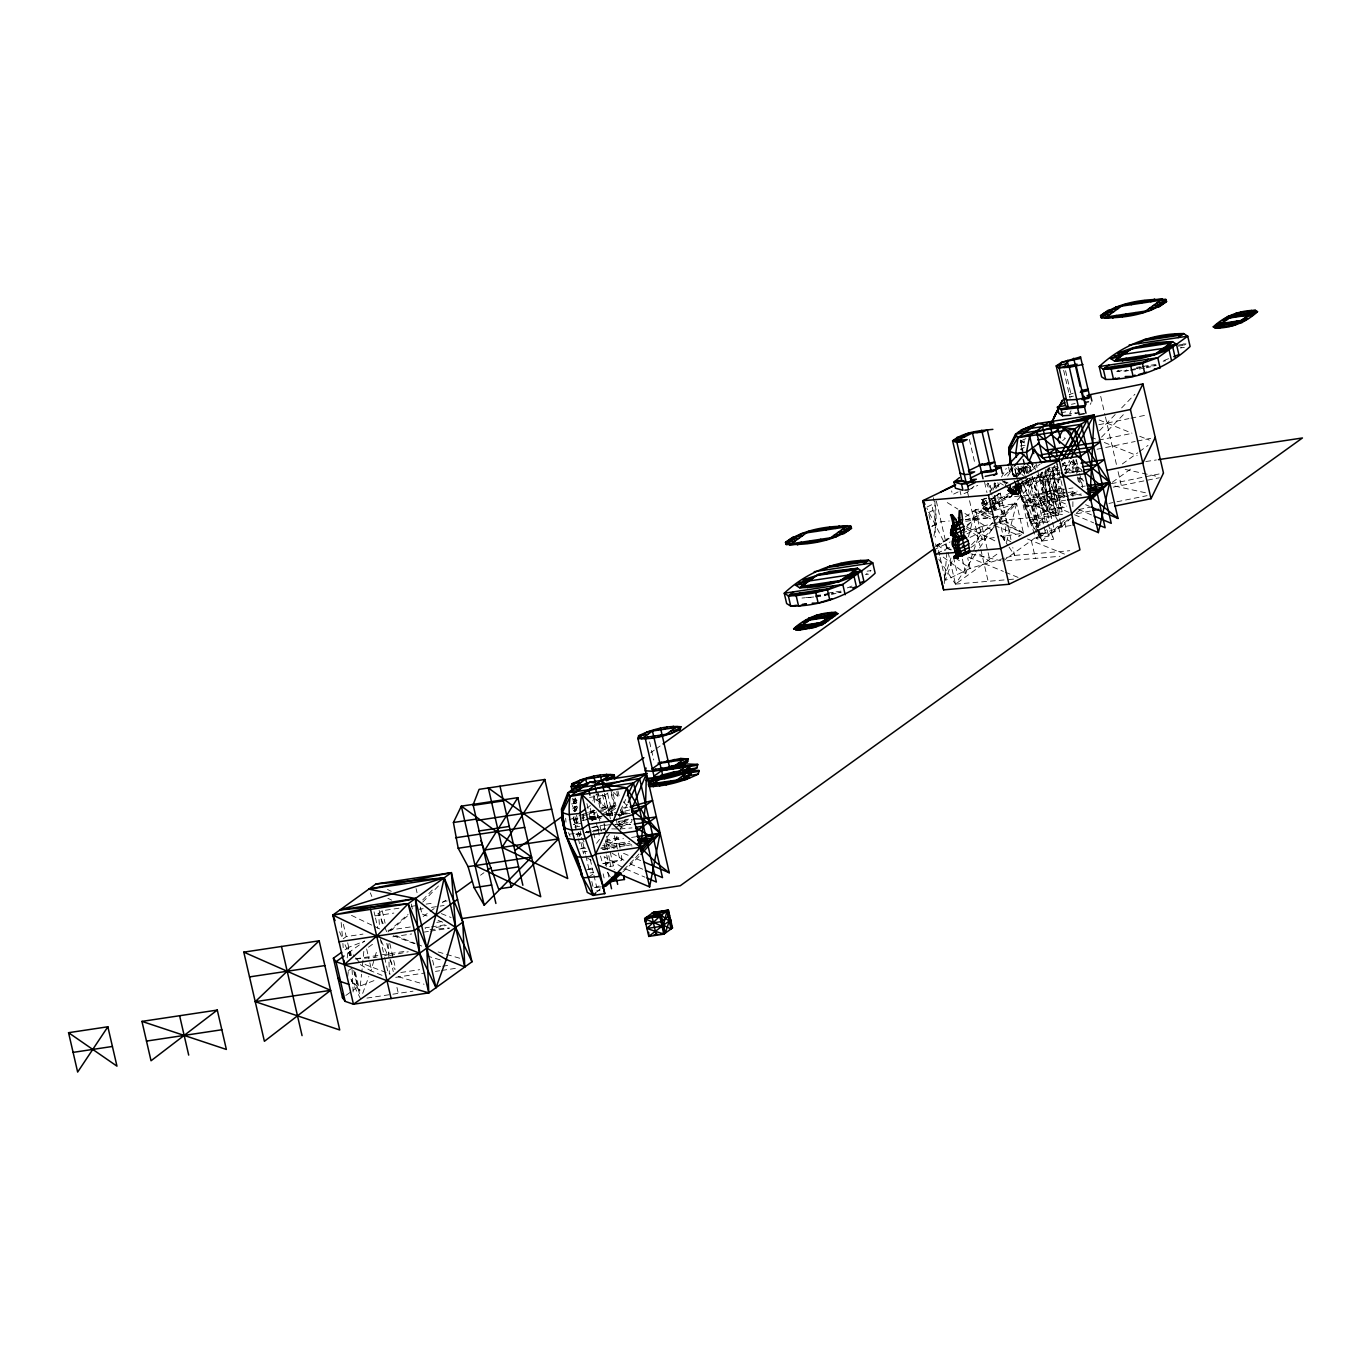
<?xml version="1.0" encoding="UTF-8"?>
<svg xmlns="http://www.w3.org/2000/svg" width="1371" height="1371" viewBox="0 0 1371 1371"><rect width="100%" height="100%" fill="white"/><g stroke="black" fill="none" stroke-linecap="round" stroke-linejoin="round"><path stroke-width="0.75" stroke-dasharray="5 3.75" d="M1072.876 506.687L1072.893 498.564M1072.893 496.542L1072.91 488.419M1072.927 472.19L1072.945 460.022M944.208 583.635L947.258 548.451L926.796 508.024M1004.6 540.465L1006.4 519.763L994.301 495.891L998.739 493.731M363.829 951.405L361.79 972.176M347.72 976.563L348.405 970.257M349.965 955.57L350.41 951.371L354.438 956.238M351.73 981.345L359.716 990.89L361.55 974.267M347.206 957.952L348.423 947.395L364.806 941.02L345.612 954.833M982.699 499.335L988.868 512.428L983.864 509.121L982.219 503.346L982.647 500.209L985.56 497.81M933.891 536.078L936.187 524.202L935.896 509.001L933.291 497.69M994.661 505.248L993.821 509.995L996.546 508.864L995.997 507.784L994.609 510.526M992.861 490.115L996.254 483.158M1015.14 485.728L1011.164 496.645L994.986 504.082L991.627 508.35M1010.187 492.926L1017.299 484.306L1018.687 485.265L1017.71 489.464L1015.397 492.892L1010.187 492.926L1014.626 487.51L1015.277 484.717M1010.958 493.68L1014.283 492.206C1020.949 480.981 1016.597 483.14 1010.958 493.68L1007.548 490.338L1008.833 488.436C1014.917 496.662 1024.565 495.805 1020.384 486.259L1013.666 494.297L1018.482 494.845L1014.763 494.554L1010.958 493.68L1009.193 490.887L1010.855 484.768M1015.894 492.892L1018.482 494.845L1016.425 494.417L1021.481 486.962L1018.105 494.28L1014.763 494.554L1017.385 494.143C1023.177 485.18 1021.155 482.918 1014.763 494.554L1013.152 492.103L1009.193 490.887L1014.214 486.739L1020.795 491.418L1017.333 488.899L1018.396 485.008L1012.312 493.988L1015.397 492.892L1013.906 491.623M618.801 821.212L620.223 827.347L631.534 822.172L632.22 819.412L624.748 820.526L624.045 823.303L615.408 827.261M1026.896 479.353L1021.738 482.609L1019.51 490.064L1016.716 492.378L1013.152 492.103L1014.694 486.636L1020.161 483.757M968.44 536.764L975.484 509.635L987.823 507.784M1006.537 542.196L1016.597 503.448L989.879 507.476M1004.994 486.962L1006.52 481.478M382.029 975.329L370.907 970.839L376.768 950.754M1018.105 494.28L1016.716 492.378L1018.053 487.887L1021.995 482.798L1027.205 479.679M944.396 577.568L950.977 557.963M943.231 557.106L965.732 573.781L982.03 526.464L996.237 522.557M1004.463 558.134L970.085 568.382L945.407 580.361L952.142 561.013M992.398 503.397L994.986 504.082L996.032 501.135L1012.415 491.281L1008.679 484.58M362.698 993.392L368.85 976.478M575.374 798.35L573.866 801.949L574.912 814.288M1062.491 514.656L1048.215 512.154L1040.023 476.714L1042.2 471.932M615.288 839.875L616.967 836.293M620.309 829.164L624.508 820.252M620.395 810.552L625.639 799.516M627.387 804.314L620.532 816.173M1071.008 410.803L1069.671 413.579L1079.902 413.048M1044.702 471.744L1048.215 512.154L1052.551 503.243L1040.023 476.714L1042.251 472.155L1050.426 507.613M1075.207 412.448L1074.778 413.305L1080.314 412.191M1045.336 471.967L1052.551 503.243L1064.77 496.885L1052.38 470.099L1056.253 514.382L1048.078 478.942L1055.739 463.175M1090.271 404.394L1091.11 402.68M1065.233 473.852L1071.471 461.05M991.507 504.425L992.878 501.683L993.667 503.277L993.101 502.197M992.056 505.522L993.444 502.763M993.05 507.476L994.438 504.734L994.558 506.327M993.615 508.572L995.003 505.813L992.261 506.944M1012.741 464.786L1009.416 471.041L1003.761 476.234M1058.343 515.582L1033.528 505.042L1054.008 467.1L1058.378 470.664M1014.129 480.518L1023.349 502.711L1026.553 506.088L1031.369 506.585L1040.298 500.175L1057.932 467.494M1065.507 503.894L1046.416 495.771L1059.372 471.761M1062.148 466.603L1064.993 461.341M1066.569 496.593L1053.168 490.904L1061.634 475.223M1064.342 470.219L1068.917 461.719M1001.498 477.074L1006.28 468.385M993.821 504.734L996.032 501.135L994.283 497.416L998.602 493.577M989.811 492.052L995.517 483.14M1008.61 466.963L1009.416 471.041L1014.968 476.525L1024.651 463.861M993.478 503.688L1005.663 497.536L1011.164 496.645L1023.383 481.05M1007.634 476.097L1013.135 467.802M938.775 559.179L955.484 584.115L978.483 549.634M979.631 547.92L994.558 525.504L1041.96 472.635M1014.626 487.51L1013.135 486.259L1009.245 492L1012.295 490.938L1009.724 488.984L1008.302 491.075L1011.198 490.252L1013.529 486.825L1020.418 490.852M1016.597 477.074L1025.902 465.626M939.632 555.341L937.216 544.904L949.246 538.82L937.216 544.904L933.582 549.96L950.172 541.922M989.776 501.015L999.133 493.423L1005.663 497.536L1028.507 481.255L1030.718 478.205M986.4 498.101L980.882 499.918L982.287 505.316L987.925 509.566L991.747 504.562M596.539 843.319L600.018 838.778M607.096 837.081L609.41 834.048M995.826 488.624L999.63 483.74M1015.86 486.499L1020.47 487.596L1023.023 483.894L1021.138 481.924L1023.023 483.894L1020.47 487.596L1018.259 486.208L1014.694 486.636L1018.053 487.887L1023.023 483.894L1047.29 470.647L1049.809 467.545M1023.469 466.209L1015.123 475.754L1016.151 476.868L1025.851 466.414M1047.29 470.647L1050.066 467.494M951.131 550.028L947.258 548.451L950.052 545.332M966.778 526.687L987.686 503.363M989.074 501.803L993.255 497.142M623.805 869.66L634.19 859.274M635.561 857.766L639.657 853.19M622.708 872.042L639.589 855.932M1023.537 481.187L1016.614 488.71L1012.089 486.602M971.542 544.784L992.964 522.334M994.386 520.843L998.671 516.353L1016.597 503.448L1023.469 533.165L1018.567 536.695M970.925 547.56L982.339 539.351L996.614 524.39M422.714 899.924L432.722 889.608M422.748 902.101L438.497 885.906M1099.508 430.683L1115.737 413.973M1121.632 407.907L1134.914 394.248M1066.107 473.561L1077.914 461.41M1101.53 437.126L1125.128 412.842M1012.518 467.888L1009.416 471.041L1017.179 476.611M1014.968 476.525L1021.378 470.03L1025.165 474.006M1027.839 465.712L1016.391 477.039L1015.123 475.754L1016.151 476.868M971.268 488.847L973.958 486.225M597.379 891.441L600.224 888.819M1064.376 520.277L1041.857 541.099L1035.996 538.135L1042.114 533.73L1061.497 526.961L1073.185 525.196M1035.996 538.135L1048.626 536.232L1064.856 521.203M1042.114 533.73L1054.745 531.828L1067.838 519.712L1071.659 521.254M1071.454 517.741L1061.497 526.961L1059.492 523.448M1076.166 513.388L1080.879 509.035M387.993 931.92L408.061 914.303M390.564 930.806L407.53 915.897M1026.502 473.286L1035.602 465.592M1013.152 492.103L1017.299 488.676M986.469 498.581L980.882 499.918L982.219 503.346L986.572 499.764M988.217 502.283L982.287 505.316L983.864 509.121L989.125 504.785M986.812 507.39L985.012 507.99L986.332 511.417L987.754 510.252M1013.666 494.297L1015.397 492.892M1062.645 440.588L1065.438 438.309L1062.079 437.126M987.925 509.566L992.158 506.276M1030.546 471.316L1040.246 463.929M1184.338 347.377L1180.5 347.943L1186.018 343.915L1182.059 343.984M936.324 501.118L955.484 584.115L999.151 552.564M1122.318 463.964L1137.741 452.824M1139.455 451.59L1148.024 445.404M1002.801 561.167L1046.45 529.617M1112.292 482.284L1132.857 467.425M1128.779 370.65L1116.937 371.37L1118.805 370.033M1126.739 369.896L1124.854 371.25L1128.761 370.307M1024.154 447.323L1020.761 449.757L1019.835 445.729M398.961 908.202L382.218 910.721L375.02 915.897L374.06 911.784M339.614 931.783L342.63 939.204L346.229 936.616L362.972 934.097M833.242 592.272L831.374 593.626L841.177 592.152L831.443 594.5M1148.213 365.594L1146.345 366.948L1156.147 365.474L1146.413 367.822M345.081 949.795L348.423 947.395L350.256 955.381M1020.298 474.28L1018.584 468.659L1021.395 466.637M965.373 516.901L975.484 509.635L998.671 516.353L1023.469 533.165L1000.847 536.575M368.422 947.224L375.38 942.203M423.159 916.496L428.369 912.743M430.117 911.492L435.327 907.739M442.285 902.752L445.746 900.25M480.518 875.229L483.98 872.727M572.632 808.941L577.842 805.188M650.831 752.645L654.31 750.143M656.041 748.892L661.268 745.156M937.593 546.275L949.76 537.518M967.138 525.007L987.994 510.012M989.742 508.761L1031.438 478.736L1058.978 474.589M348.508 970.582L353.015 967.343L357.557 987.034L352.553 990.633M1036.802 532.325L1031.763 523.551L1026.553 506.088L1015.842 484.117L1023.726 485.505L1035.036 477.382L1045.302 521.905M577.002 808.547L573.626 810.981L572.358 805.48M1046.707 475.617L1034.454 484.443L1023.726 485.505L1022.595 481.769M1052.825 471.213L1059.594 466.346M1062.336 464.375L1065.078 462.404L1066.21 472.669M586.994 808.016L590.37 805.582M607.919 792.952L598.184 799.961L592.58 800.801M582.384 819.035L583.823 818.007L582.898 813.98M590.061 813.517L594.62 810.244M1034.557 534.107L1023.349 502.711C1034.3 494.434 1048.267 490.938 1061.565 488.196M586.942 803.595L589.976 816.773L596.745 811.906M345.886 995.432L350.89 991.833M595.46 816.259L592.563 818.333L589.77 806.251M604.8 809.541L607.679 807.45M591.758 820.903L596.316 817.63M610.883 790.827L615.013 805.325L601.663 815.008M586.137 819.292L598.99 817.373L601.886 815.282M611.226 808.564L614.105 806.491L617.858 806.748M1046.416 495.771L1055.327 489.344L1052.688 466.894M602.417 794.357L607.079 814.511L616.419 807.793L598.373 810.501M607.936 815.882L612.1 812.883M589.273 832.831L585.503 832.574L586.959 831.529M1051.968 498.41L1042.268 505.436L1031.369 506.585L1023.726 485.505M1058.086 494.006L1063.159 490.355M597.139 830.826L598.579 829.781M1037.676 470.699L1049.278 520.911L1047.41 522.248L1031.763 523.551L1029.484 520.037C1040.126 511.88 1053.648 508.178 1066.758 506.105M603.566 829.866L605.005 828.821L592.152 830.757M1037.419 527.578L1036.15 523.705L1044.359 517.81M1050.477 513.405L1058.686 507.493L1055.327 489.344M620.069 823.902L624.748 820.526M608.518 844.742L618.252 837.767L620.669 851.734M588.862 876.96L593.934 873.31M605.125 865.255L609.941 861.793L622.057 859.72L621.012 853.722M600.481 856.052L602.674 863.713L620.189 861.074L622.057 859.72M995.415 486.722L1004.326 481.067L1010.581 485.9M931.697 526.601L936.187 524.202L931.697 504.734M927.156 506.944L934.594 503.328M958.158 491.915L952.485 494.657L951.611 490.904M968.56 489.824L977.78 485.351M968.577 491.486L961.002 495.154L960.043 490.989M928.458 512.6L935.896 509.001M932.211 526.001L941.089 521.7L949.246 520.997M1000.059 493.44L997.471 494.691L1001.464 511.949L1002.27 514.245L1005.217 515.41M1002.252 502.917L999.665 504.185L992.895 496.713M1001.464 511.949L1004.052 510.698M1002.27 514.245L1004.6 513.114M966.966 533.765L982.03 526.464L990.222 561.904L975.518 551.296M937.113 553.37L951.046 546.618M969.965 537.432L992.673 526.413M993.324 526.104L1006.4 519.763L1061.514 515.05M582.795 814.443L592.957 810.707M577.002 822.96L573.558 824.537L581.03 823.405M582.195 820.578L601.526 816.842M1022.629 440.04L1025.868 438.669M577.105 800.578L573.866 801.949L574.946 811.529M1070.323 494.64L1077.709 491.641M569.068 819.909L575.597 817.27L577.774 825.976M579.008 815.882L584.132 813.808M1168.606 358.688L1161.768 361.43L1165.607 360.847M851.939 586.051L846.798 588.108L852.573 587.234M586.857 869.934L592.786 867.603M373.957 980.642L357.557 987.034L350.873 979.1M579.899 849.043L586.805 846.421M599.196 885.992L593.369 888.014L602.297 886.677M1073.202 393.186L1069.243 394.505L1072.927 393.751M384.497 955.827L392.055 953.325M982.287 505.316L985.252 504.339M590.198 811.821L598.304 809.181M965.424 519.986L992.981 511.092M994.952 510.44L1016.597 503.448L999.476 521.408L1023.469 533.165L998.328 522.214M961.911 532.942L982.03 526.464M1033.528 505.042L1063.588 496.096M1081.565 495.239L1071.608 493.714L1077.537 491.949M603.994 849.814L627.969 842.685M629.855 809.935L620.12 812.232M619.761 815.488L627.729 813.174M998.277 521.991L1006.383 519.763M589.684 819.447L602.966 815.814M607.302 815.094L612.271 813.723L607.079 814.511M1006.485 557.586L1014.626 555.426L1069.74 550.714M588.656 818.35L598.116 815.848M591.552 827.673L607.439 824.211M602.674 863.713L609.941 861.793L608.039 851.922M1130.698 369.827L1144.322 366.537M813.791 596.985L801.966 598.047M815.728 596.505L829.352 593.215M1069.74 396.905L1073.424 396.15M1071.437 404.291L1075.138 403.537M1060.811 412.877L1066.792 411.66M1098.857 424.719L1128.95 418.601M1130.955 418.189L1146.996 414.933M1098.565 440.16L1132.669 433.236M1097.091 449.242L1135.188 441.496M1137.193 441.085L1151.229 438.223M1111.333 483.689L1163.482 473.081M1113.269 487.133L1159.403 477.759M1078.891 509.515L1090.922 507.064M1108.968 503.397L1112.978 502.591M1116.988 501.769L1147.081 495.651M1076.818 513.782L1090.853 510.937M615.013 805.325L602.366 807.862L598.304 793.209L593.266 796.842L595.014 804.366M435.995 927.533L446.312 925.476M389.69 955.501L408.25 951.782M618.252 837.767L605.776 840.063L607.661 849.951M1178.186 345.098L1186.018 343.915M1178.272 346.143L1184.253 345.252M1136.456 367.377L1140.381 366.777M1142.334 366.485L1157.929 364.138M1116.937 371.37L1124.768 370.187M1140.466 367.839L1136.542 368.422L1144.477 368.302M1130.749 370.359L1140.552 368.885M1020.572 442.439L1024.411 441.873L1023.486 437.846M1020.144 445.986L1025.679 445.164M1057.641 466.637L1047.907 468.111L1059.132 516.713M1063.313 465.797L1081.239 463.09M1060.263 470.099L1041.155 472.978L1054.745 531.828M1064.324 469.499L1078.549 467.357M1027.65 478.496L1062.268 473.286M1064.307 472.978L1081.976 470.322M1069.551 472.995L1082.267 471.093M1145.779 461.53L1156.37 459.953M1015.842 484.117L1061.6 477.228M1038.173 475.463L1046.21 491.949L1064.856 489.139M1068.934 488.522L1072.996 487.905M1081.153 486.688L1085.232 486.071M1021.018 477.965L1029.467 498.307L1077.109 491.144M1017.95 480.176L1026.399 500.518L1063.313 494.965M1071.608 493.714L1079.68 492.497M1023.349 502.711L1068.883 495.874M1070.991 495.548L1081.239 494.006M1026.553 506.088L1065.575 500.209M965.767 521.306L990.445 517.587M992.501 517.278L998.671 516.353L1005.08 544.098M1046.21 491.949L1051.403 509.412L1066.981 507.064M1029.467 498.307L1035.602 515.633L1062.165 511.64L1051.917 467.305M1029.484 520.037L1056.047 516.044L1045.353 469.739M1031.763 523.551L1049.278 520.911M966.401 528.538L982.339 539.351L998.791 536.884M1039.064 535.924L1042.44 535.41M1050.957 528.229L1053.528 539.351L1041.857 541.099L1037.813 534.073M867.14 571.176L871.048 570.593L865.529 574.62L871.305 573.746M827.364 593.163L842.959 590.815M805.891 597.448L813.826 597.328M815.694 595.974L829.421 593.917M815.779 597.036L825.582 595.562M589.513 797.408L604.954 795.094L610.455 818.898M571.518 803.972L577.277 803.098L576.437 799.43M573.009 807.228L576.694 806.662M614.105 806.491L601.252 808.427L597.996 794.323M589.701 811.803L593.163 811.289L594.877 818.676M590.438 812.849L594.637 812.215M598.699 811.615L614.482 809.233M622.554 808.016L628.604 807.108L621.097 799.704M583.309 815.419L588.502 814.648M605.674 813.86L616.933 812.163M572.975 819.327L584.44 817.596M589.976 816.773L597.773 815.608M603.48 814.734L612.58 813.38L593.643 797.271M589.033 817.219L598.664 815.779M606.171 815.334L615.819 813.877M609.547 815.642L612.768 815.162M614.362 814.922L627.198 812.986M591.415 819.19L600.07 817.887M621.594 814.648L618.132 815.179L623.325 814.391L621.611 807.005M625.193 814.117L630.814 813.26M574.638 822.566L578.322 822M591.655 819.995L601.012 818.59M574.723 827.021L580.344 826.182M624.799 819.704L628.621 819.121M623.017 820.801L619.538 821.315L614.876 824.674L631.534 822.172M592.409 827.279L600.19 826.096M609.667 824.674L604.08 825.513L605.725 832.608M569.273 834.236L577.054 833.071L577.945 836.91M586.291 831.683L605.399 828.804M575.957 834.014L581.698 833.157M585.503 832.574L590.712 831.786M592.323 831.546L601.955 830.106M620.155 828.975L632.014 827.878M605.554 841.331L623.445 838.641M631.585 837.424L635.664 836.807M581.818 848.752L585.691 848.169M602.692 845.616L629.666 841.554M601.578 847.518L630.112 843.234M583.343 852.008L587.028 851.46M602.4 849.146L631.671 844.742M588.742 869.642L592.512 869.077M609.529 866.523L613.42 865.941M590.078 872.933L593.78 872.384M411.506 906.317L417.795 905.374M426.158 904.106L434.538 902.855M442.902 901.587L447.083 900.97M375.02 915.897L393.854 913.069M418.96 909.281L423.142 908.665M431.522 907.396L444.084 905.511M596.179 891.081L599.881 890.533L598.938 886.437M436.783 922.375L441.016 921.723M388.079 930.326L411.094 926.865M429.329 927.207L425.147 927.841L426.055 931.8M431.419 926.899L446.072 924.688M392.826 936.804L411.677 933.959M424.222 932.074L428.403 931.44M430.511 931.132L449.345 928.304M355.672 958.775L405.902 951.217M400.812 972.502L419.646 969.674M440.571 966.521L434.299 967.463L432.002 957.558M442.662 966.212L451.042 964.944M395.705 977.369L425.01 972.964M435.464 971.388L439.645 970.754M441.753 970.445L458.497 967.926M366.914 998.088L412.962 991.164M1046.262 469.979L1050.272 469.499L1043.674 482.866L1036.784 474.812M1018.584 468.659L1029.261 467.528L1031.575 475.052M430.066 929.658L449.225 927.927M355.74 959.015L377.042 957.095M988.388 498.753L1053.716 493.166M965.578 519.609L990.068 517.501M992.107 517.33L1006.4 516.113M946.504 539.06L949.246 538.82M1006.88 560.825L1059.954 556.283M955.484 584.115L1006.52 579.744M1008.559 579.573L1014.694 579.059M1011.198 490.252L1007.548 490.338L1009.21 489.001L1008.113 488.299M815.625 595.185L829.506 594.963M993.255 508.898L996.546 508.864L992.107 500.226M617.841 824.468L630.489 824.622L624.165 820.646M611.723 828.872L618.047 828.958M1040.023 476.714L1048.078 478.942L1060.486 479.284M1025.097 481.118L1028.507 481.255M620.617 812.009L628.946 812.335M576.128 834.373L584.457 834.699M987 505.128L986.212 500.535L982.647 500.209L988.868 512.428M982.219 503.346L986.537 503.843L986.212 500.535M986.332 511.417L990.65 511.914M983.864 509.121L988.662 509.721L987.823 507.407M1053.168 490.904L1067.512 493.097M605.656 841.931L632.014 845.976M1125.214 469.43L1159.386 476.902M1078.703 478.153L1082.73 479.027M1114.897 486.071L1147.064 493.114M947.258 548.451L951.217 549.36M971.062 553.901L1000.813 560.722M992.107 500.089L996.032 501.135L994.283 497.433M438.137 951.954L460.022 958.329M426.964 955.981L442.884 960.608M398.173 976.7L424.033 984.224M393.306 935.708L414.642 943.779M365.08 964.533L390.307 974.078M441.342 913.617L451.11 917.507M422.439 914.131L430.254 917.233M438.052 920.352L443.913 922.683M395.602 935.622L415.122 943.402M417.075 944.191L422.919 946.521M1099.165 419.989L1131.949 433.167M1139.678 436.252L1149.309 440.125M1090.853 437.075L1096.646 439.388M1104.358 442.49L1137.142 455.669M994.558 525.504L1019.733 535.787M1027.479 538.957L1066.192 554.792M968.543 557.157L1003.383 571.399M1005.32 572.204L1018.876 577.739M1085.592 504.682L1089.397 506.293M1078.823 509.549L1092.173 515.222M1040.298 500.175L1070.802 513.148M1074.607 514.759L1093.681 522.865M623.531 853.31L633.042 857.355M636.847 858.966L640.668 860.594M600.669 848.118L604.508 849.746M630.077 863.85L643.427 869.522M625.879 869.06L644.936 877.166M973.204 511.263L990.599 518.855M387.479 889.471L391.283 891.304M387.907 898.313L391.712 900.147M351.49 915.365L380.075 929.127M990.239 516.867L975.484 509.635L982.339 539.351M966.778 527.064L996.306 541.545M1019.818 469.105L1028.284 473.406L1032.294 468.916L1027.136 463.826M1017.813 468.077L1021.395 470.013M612.049 853.242L624.679 860.662M622.16 867.192L604.131 856.601L606.393 866.421M360.316 964.601L370.907 970.839M999.87 482.883L1003.401 485.06M1005.166 486.157L1056.356 517.741M947.258 502.574L957.849 509.104M964.91 513.457L993.152 530.885M1000.213 535.238L1010.821 541.768M1003.795 481.495L1007.051 483.552M618.047 825.051L624.371 829.027M1017.59 484.563L1018.687 485.265M1020.675 486.516L1021.772 487.202M1014.249 486.945L1017.333 488.899M1006.348 485.831L1016.716 492.378M991.456 501.803L994.986 504.082M605.382 842.788L614.277 848.58M587.525 858.075L591.072 860.405M937.216 544.904L945.27 550.662M955.296 557.826L970.085 568.382L967.686 557.963M1071.265 461.393L1081.788 470.013M1062.234 463.415L1072.43 471.761M1080.554 478.393L1083.793 481.05M1021.206 440.314L1024.445 442.953M603.411 795.317L605.365 796.928M1019.321 490.15L1020.795 491.418M1018.225 489.464L1019.698 490.715M1016.237 488.196L1017.71 489.464M1015.14 487.51L1016.614 488.762M1007.154 482.266L1008.079 483.055M1012.809 490.938L1014.283 492.206M1010.821 489.687L1012.295 490.938M573.249 799.242L577.757 803.612M613.574 792.284L619.589 798.213M1021.738 482.609L1023.023 483.894L1021.584 482.386M1002.167 480.467L1004.72 483.175M1009.844 488.573L1012.415 491.281M1015.671 467.648L1025.662 478.239M355.774 957.849L359.785 962.716M1016.048 483.877L1018.876 487.87M1001.258 535.478L1007.942 545.452M1009.056 547.115L1014.626 555.426L1012.792 547.509M578.151 832.163L580.327 835.727M581.407 837.51L584.646 842.857M1030.032 478.702L1047.838 510.817M1051.403 509.412L1058.481 521.7M607.713 872.487L611.757 879.497M1045.473 511.743L1025.714 476.097M987.788 483.02L991.507 490.372M389.878 959.803L394.694 969.331M360.642 999.031L351.199 979.957M992.021 494.931L986.812 484.306L989.708 482.9L991.524 490.801M1048.078 478.942L1060.554 505.539L1056.578 461.444M1030.666 461.65L1034.162 469.173M1016.597 485.865L1025.217 504.682L1031.249 522.762M568.434 832.625L570.113 836.344M381.138 940.609L387.188 954.045M1014.626 481.581L1024.668 504.1L1030.906 522.231M1069.089 460.228L1070.545 463.518M386.673 931.663L378.619 913.309L379.578 928.116M345.046 944.722L349.879 955.741M370.341 892.864L371.849 896.583M1035.602 515.633L1039.218 525.693M1038.55 527.612L1035.413 518.941L1031.472 521.768L1033.974 528.709M1037.196 530.766L1026.399 500.518M1048.078 524.15L1053.528 539.351M1073.596 459.953L1078.103 473.698L1075.944 459.713M1079.388 477.622L1082.61 487.425M1038.053 529.497L1041.857 541.099L1039.012 528.812M1032.14 476.919L1047.41 522.248M1031.369 506.585L1036.15 523.705M575.854 818.127L577.739 825.788M1034.539 466.071L1035.482 469.979M1023.64 459.748L1026.948 473.423M1011.575 466.517L1013.94 476.285M573.489 818.127L575.991 828.598L573.249 817.065M1010.701 464.461L1013.495 476.234L1011.644 468.385M350.41 951.371L351.404 955.536M355.312 972.176L359.716 990.89M1100.707 396.339L1104.975 414.865M1105.454 416.921L1116.714 465.694M1118.085 471.641L1121.289 485.505M1065.558 370.718L1071.608 396.905M1063.656 370.324L1070.1 398.207M1076.389 459.662L1079.148 471.555M1079.594 473.543L1082.799 487.408M1073.407 459.971L1078.891 483.757M1057.058 463.535L1062.354 486.465M1062.851 488.556L1064.29 494.811M1064.701 522.625L1066.415 530.063M1052.328 469.876L1060.554 505.539M1059.612 518.769L1061.497 526.961L1060.931 523.071M1058.583 527.012L1060.297 534.467M1035.876 462.85L1037.23 468.728M1031.42 461.701L1033.22 469.55M1047.204 530.08L1048.626 536.232M1030.118 466.534L1031.917 474.366M1032.397 476.44L1043.622 525.024M1044.085 527.081L1045.507 533.216L1039.389 537.621L1037.504 529.429M1020.435 440.04L1023.074 451.505M1026.605 466.774L1027.959 472.652M1029.347 478.633L1040.092 525.179M1022.903 459.045L1026.005 472.447M1028.267 482.249L1038.55 526.772M1023.092 467.014L1025.799 478.77M1026.279 480.844L1037.024 527.389M1017.985 466.329L1019.784 474.16M1014.917 468.522L1017.179 478.325M1014.883 469.208L1016.768 477.434M1017.248 479.49L1029.055 530.628M1031.335 540.534L1035.465 558.374M1011.404 468.762L1013.22 476.611M997.848 482.729L998.791 486.842M1000.213 493.012L1010.958 539.574M994.712 482.695L996.1 488.693M984.584 482.284L986.966 492.583M969.366 439.44L974.952 463.621M967.566 492.155L979.922 545.658M980.831 549.617L988.148 581.321M962.373 559.197L965.732 573.781M953.479 557.14L957.489 574.5M940.112 557.414L945.407 580.361M928.921 514.605L930.309 520.603M649.58 741.882L653.761 760.014M617.893 790.878L619.761 798.95M616.727 791.633L618.595 799.687M620.926 809.764L622.194 815.317M619.007 813.963L619.949 818.059M613.163 793.672L615.956 805.771M611.312 794.392L614.962 810.175M607.627 793.569L613.523 819.035M614.328 835.727L617.413 849.06M618.304 852.916L620.172 861.057M604.422 793.346L609.392 814.837M596.916 794.46L600.344 809.353M606.616 836.447L609.375 848.46M610.249 852.196L614.259 869.591M593.883 795.197L595.734 803.269M598.99 817.373L599.847 821.058M597.156 813.654L598.767 820.646M600.052 826.25L601.389 832.008M604.063 843.559L606.273 853.19M606.719 855.11L608.501 862.822M597.979 826.713L598.921 830.809M593.369 809.97L595.545 819.412M596.351 822.926L599.196 835.23M607.73 872.179L609.41 879.479M593.746 833.037L595.065 838.812M603.154 873.841L604.097 877.937M582.555 815.522L583.857 821.178M590.284 859.446L593.454 873.173M593.934 875.229L596.762 887.517M575.152 797.888L577.465 807.965M573.986 798.642L576.763 810.724M572.615 798.368L575.614 811.375M576.505 815.179L578.305 823.028M580.122 830.86L581.013 834.699M582.778 842.394L585.451 853.944M585.897 855.864L589.444 871.288M591.809 881.519L593.712 889.71M574.929 816.636L577.105 826.045M578.716 833.037L579.522 836.55M580.858 842.308L583.515 853.842M573.335 816.91L575.854 827.81M578.391 838.829L579.727 844.605M416.081 888.597L417.041 892.71M420.366 907.122L422.268 915.417M411.266 904.055L412.688 910.241M382.218 910.721L385.08 923.146M389.758 943.419L395.705 969.177M379.15 910.378L382.475 924.774M386.759 943.385L389.158 953.736M390.529 959.683L393.271 971.576M396.939 987.428L398.31 993.375M375.5 917.97L377.882 928.321M380.281 938.689L384.137 955.381M384.617 957.455L388.456 974.147M366.64 948.938L368.936 958.843M369.844 962.802L371.678 970.737M343.384 924.277L346.229 936.616M347.668 942.837L350.53 955.261M354.369 971.919L359.682 994.866M1078.72 477.691L1079.954 485.677M1058.686 507.493L1059.817 515.273M609.941 861.793L610.798 867.637M935.673 543.859L935.982 546.395M1022.492 453.938L1021.001 440.708L1022.063 450.168M604.114 823.32L604.731 829.609M616.522 818.813L617.104 825.136M565.657 818.281L566.017 822.12M341.156 922.443L342.63 939.204M342.904 943.437L343.178 947.669M388.079 943.676L388.901 957.901M352.09 969.571L353.135 991.97M389.004 961.979L389.33 974.233M994.198 483.192L994.232 487.425M994.301 495.891L994.438 510.698M934.953 501.289L935.279 537.261M1024.737 474.315L1022.886 466.483L1024.737 474.315M1013.255 475.703L1011.404 467.871L1013.255 475.703"/><path stroke-width="1.5" d="M969.725 552.239L962.151 555.906L958.637 555.992L955.21 545.384L955.707 537.535L953.65 537.226L950.651 533.782L952.125 525.744L953.873 523.328L953.119 533.336L955.707 537.535L963.779 535.238L963.864 526.361L962.459 523.345L959.666 521.511L956.632 521.803L958.552 522.043L965.938 554.073L963.864 554.364L969.725 552.239L968.183 540.722L963.779 535.238M950.651 533.782L952.365 532.942L951.697 534.536L951.645 528.949L956.084 530.131L963.864 526.361M958.637 555.992L958.637 554.707L956.273 553.953L952.811 545.264L953.65 537.226L951.337 533.216L952.125 525.744L953.188 525.23M955.09 556.849L954.25 558.203L956.598 554.792L959.494 554.552L954.25 556.352L954.73 557.963L956.598 554.792L958.603 555.735L957.626 554.895L954.25 556.352L957.986 556.609L958.312 555.461M962.528 519.626L962.099 523.465L960.42 522.625C958.757 515.547 960.814 500.981 962.528 519.626L961.14 519.746M376.031 883.969L444.187 877.817L462.815 922.169L419.629 953.256L386.999 980.711L353.444 1004.223L332.845 915.057L376.031 883.969L451.385 872.642L471.967 961.808L428.78 992.878L353.444 1004.223L345.166 1001.361L342.544 997.848L343.041 993.649M962.819 529.549L964.687 529.36L956.667 533.233L950.583 532.856L952.177 528.692L952.074 531.759L950.583 532.856L951.131 535.273L955.81 535.615L957.969 537.346L957.044 545.418L960.334 556.078M1091.316 507.116L1117.999 518.461L1094.127 415.019L1037.624 423.519L1021.635 429.774L1015.517 434.179L1017.968 437.657L1015.722 453.373L1016.442 457.194M958.74 521.117L959.237 510.68L961.122 510.612M612.083 790.81L601.561 780.425L581.921 794.563L604.782 893.635L593.112 895.4L587.251 892.418C580.087 864.056 562.024 838.761 561.544 808.941L567.765 792.832L573.883 788.445L589.89 782.173L626.736 787.828L639.452 808.719L640.771 808.907L644.61 815.625L660.119 833.122L649.614 886.9L598.184 865.032M1060.349 437.76L1058.018 429.586L1049.295 421.771L1029.655 435.909L1026.519 452.259L1027.89 459.902M1073.562 522.06L1098.36 532.599L1109.687 482.403L1074.47 429.157L1037.624 423.519L1025.799 428.146M572.581 792.592L571.193 786.543L571.878 783.784C584.903 777.546 599.658 773.415 614.174 774.769L615.099 778.797M606.565 780.699L613.471 777.528L614.174 774.769L580.533 779.825L571.193 786.543L578.699 787.057L581.578 784.983M637.909 738.523L647.249 731.806L680.89 726.75L671.55 733.468L637.909 738.523L638.612 735.764C651.619 729.526 666.392 725.413 680.89 726.75L680.187 729.509C667.18 735.747 652.425 739.86 637.909 738.523L647.061 778.162C661.559 779.499 676.331 775.369 689.339 769.131L690.041 766.372L682.535 765.858L676.109 766.835L673.23 768.908M646.049 768L645.347 770.776L652.87 771.29L697.753 764.401L696.828 768.017C680.993 775.558 663.256 780.733 645.604 780.39M652.63 779.945L649.169 781.539L648.483 784.298C662.981 785.634 677.737 781.521 690.761 775.283L691.464 772.524L687.711 772.267L675.475 781.059M668.602 767.28L665.706 769.354L679.005 765.704L687.642 761.745L688.345 758.986L680.821 758.471L658.011 763.133M649.1 786.611C666.032 786.269 683.032 781.521 698.25 774.152L699.159 770.536L688.756 770.125M956.273 553.953L958.637 554.707L958.243 553.01L956.273 553.953L961.688 554.244L969.383 550.508M965.732 554.261L965.475 552.976M340.042 909.864L408.198 903.712L426.827 948.081L446.26 959.511L464.769 966.983L444.187 877.817L340.042 909.864L415.396 898.536L419.629 953.256L435.978 987.703L446.26 959.511L455.618 927.362L451.385 872.642L368.833 889.145L415.396 898.536L435.961 914.92L455.618 927.362L471.967 961.808M959.666 521.511L957.421 522.608L956.084 530.131L956.667 533.233L959.837 537.158L958.603 545.367L962.151 555.906M582.161 876.532C577.277 853.585 560.602 834.305 561.767 810.021L568.417 793.74M582.504 877.046C577.962 853.944 560.79 834.939 561.887 810.569L568.828 794.323M1029.792 459.765L1034.385 449.02L1041.72 463.038M953.65 537.226C947.55 550.662 960.608 551.056 968.869 543.653M956.375 526.258L957.369 524.116L955.998 519.489L952.177 514.656L950.788 514.776L953.034 523.688L954.97 526.378L956.375 526.258L954.422 523.568L952.177 514.656M573.781 853.448L576.985 856.806L581.801 857.321L592.7 856.155L595.648 854.03L605.691 832.608L613.437 820.578L626.736 787.828L646.392 773.672L669.271 872.761L644.473 862.222M627.387 795.831L633.505 782.944L567.765 792.832L570.233 796.328C563.944 831.237 586.634 862.085 593.112 895.4L595.957 892.761M628.261 802.463L639.623 778.557L573.883 788.445M955.553 550.302L955.056 551.365L960.882 551.45L968.869 547.577M957.027 556.146L957.626 554.895M1057.161 410.769L1050.546 424.393M484.22 905.22L461.341 806.148L531.571 857.081L484.22 905.22L474.126 887.671L468.094 866.643L458.188 848.238L453.424 822.497L461.341 806.148L517.844 797.648L540.722 896.72L475.069 865.581L517.844 797.648M1080.537 356.906L1079.714 358.619L1061.788 362.27L1056.218 365.903L1059.098 367.805L1077.006 364.172L1076.184 365.886L1085.335 405.508L1068.249 407.444L1059.098 367.805L1061.788 362.27L1080.537 356.906L1089.688 396.545L1082.439 398.79L1089.277 397.401M1064.222 367.531L1067.752 360.282M1070.168 365.56L1069.329 367.274L1078.48 406.896L1077.709 408.507L1079.114 414.659L1084.255 413.614M1072.859 360.007L1073.699 358.294L1080.211 386.519M1053.733 417.829L1055.533 414.111M1056.51 412.14L1062.268 400.298M1050.906 424.41L1062.679 400.229M1084.461 396.408L1083.621 398.121L1076.783 399.509L1066.535 400.041L1063.656 398.138M1085.969 413.271L1084.547 407.118L1086.158 403.794M1087.049 395.619L1090.476 394.934L1088.865 398.258L1082.01 399.647M1114.914 506.036L1151.023 498.701L1130.441 409.535L1142.9 383.914L1088.745 394.917M1155.256 437.418L1142.78 463.038L1106.688 470.373M1151.023 498.701L1163.482 473.081L1142.9 383.914M1055.379 414.419L1056.03 413.134L1054.882 415.464M1095.583 523.671L1105.129 527.732L1081.239 424.29L1015.517 434.179L1008.696 447.717L1010.496 463.946L1008.919 448.78L1016.151 435.087L1009.022 449.328L1010.718 464.461M1019.921 433.167L1021.635 429.774L1087.357 419.886L1111.247 523.328L1094.075 516.027M1058.104 459.508L1074.47 429.157L1094.127 415.019L1090.031 496.542L1071.968 513.251M1061.582 460.707L1081.239 424.29M1087.357 419.886L1066.878 457.828L1035.705 432.362M1070.82 458.222L1094.127 415.019L1017.968 437.657L1009.467 451.453L1011.044 462.747M1069.928 446.86L1073.647 440.057L1064.29 427.495L1057.555 439.783L1059.714 443.261M544.818 779.465L502.043 847.398L567.697 878.537L544.818 779.465L479.096 789.353L472.875 805.445L503.38 800.87M107.863 1026.776L77.65 1072.071L68.55 1032.689L107.863 1026.776L116.963 1066.158L68.55 1032.689M1014.232 466.14L1023.811 454.932L1032.911 464.632M1008.199 464.906L1019.853 452.67L1023.811 454.932M640.394 850.003L647.232 842.394L636.675 836.224M641.028 851.682L653.35 837.989L635.767 827.707M640.96 854.407L660.119 833.122L631.534 809.747L646.392 773.672L589.89 782.173L570.233 796.328L562.316 812.677L564.475 827.947L567.097 838.418L576.985 856.806L583.018 877.851L593.112 895.4L592.169 891.304M951.08 529.223L954.233 528.161M511.194 887.037L558.545 838.898L488.316 787.965L511.194 887.037L498.581 888.922L480.895 840.646M959.272 555.306L958.398 556.18L959.323 555.392M1027.41 464.169L1030.409 461.256M255.246 1001.67L319.152 940.814L339.734 1029.981L255.246 1001.67L330.582 990.342L243.798 952.142L264.397 1041.309L330.582 990.342M956.375 556.986L954.25 558.203C965.51 557.74 949.743 557.414 956.375 556.986L954.473 557.294M603.069 886.18L617.207 873.121L640.463 847.261L660.119 833.122L637.704 836.499M602.726 887.894L619.246 872.607M620.669 872.556L605.999 886.129L602.297 886.677M621.286 873.361L612.751 881.262L608.878 882.616M1089.277 498.633L1096.8 491.675L1087.049 483.706M1089.362 499.798L1102.918 487.271L1083.416 471.333M1090.116 500.501L1109.687 482.403L1050.546 434.093L1052.088 433.853M341.739 952.211L333.393 958.209L336.015 961.739L344.292 964.584L376.699 936.136L408.198 903.712L451.385 872.642M962.459 441.89L956.889 442.37L952.622 440.828L967.206 439.594L962.459 441.89L971.611 481.512L966.041 481.992L961.774 480.467L952.622 440.828C963.744 432.019 979.151 430.683 992.878 429.363M959.511 477.588L953.976 482.078L955.398 488.213L962.99 490.304L961.568 484.169L953.976 482.078L963.899 481.221M217.286 1010.067L151.033 1060.777L141.95 1021.395L217.286 1010.067L226.369 1049.449L141.95 1021.395M795.506 585.143L805.103 583.703L802.995 579.762L812.592 578.305L795.506 585.143L799.584 587.731C820.458 587.354 842.445 584.354 857.526 568.348L861.519 570.953L863.901 581.27L860.474 582.641M1110.459 358.482L1120.073 357.026L1117.965 353.084L1127.562 351.644L1110.459 358.482L1114.554 361.053C1134.468 360.333 1156.079 358.482 1170.628 343.024L1131.315 348.937L1116.32 359.733L1155.547 353.821M827.433 618.424L832.248 617.704L826.233 616.47L810.638 619.349L795.66 630.129L815.214 627.198L822.874 624.439L837.87 613.66L835.83 612.374C820.149 612.271 805.051 618.064 793.62 628.843L799.567 630.077L815.214 627.198L829.318 617.07M795.197 540.979L785.497 542.436C803.869 529.069 828.667 525.607 850.825 526.207L851.511 528.246C833.088 541.494 808.376 545.161 786.183 544.476L785.497 542.436L792.986 537.055L802.686 535.581M1100.587 315.724L1101.221 317.746C1123.415 318.432 1148.127 314.782 1166.55 301.517L1165.864 299.478C1143.671 298.792 1118.959 302.46 1100.536 315.707L1110.236 314.25M1100.536 315.707L1108.025 310.326L1117.725 308.852M1156.85 302.974L1166.55 301.517L1159.061 306.915L1149.361 308.372M1234.26 317.284L1241.235 312.228M1244.063 315.81L1251.038 310.754M857.526 568.348L818.316 574.243L799.584 587.731L838.795 581.835L857.526 568.348L829.986 571.433L802.995 579.762M866.815 561.63L868.666 560.276L872.761 562.864L875.144 573.181C852.265 594.74 822.069 606.325 790.724 606.136L786.646 603.548L784.263 593.232C807.142 571.673 837.338 560.088 868.666 560.276L829.558 566.154L823.834 570.216M1170.577 343.058L1172.496 341.687C1151.606 341.979 1129.773 345.355 1114.554 361.053L1153.765 355.158L1172.496 341.687L1176.489 344.275L1178.871 354.592L1173.73 356.649M1178.117 337.643L1183.636 333.599L1187.732 336.186L1190.114 346.503C1167.218 368.062 1137.022 379.647 1105.694 379.459L1101.599 376.871L1099.216 366.571C1122.112 344.995 1152.308 333.41 1183.636 333.599L1144.528 339.494L1138.804 343.555M809.85 628.278C818.59 623.257 828.015 619.024 835.83 612.374L816.259 615.305L809.644 620.052M797.511 544.904L801.264 542.196M816.242 531.417L819.995 528.726M1112.549 318.175L1116.302 315.467M1131.281 304.688L1135.034 301.997M807.262 543.43L811.015 540.74M825.993 529.943L829.746 527.252M1122.301 316.701L1126.054 314.01M1141.032 303.214L1144.785 300.523M817.013 541.956L820.766 539.266M835.744 528.486L839.498 525.779M1132.069 315.227L1135.805 312.537M1150.8 301.757L1154.536 299.049M793.86 591.792L790.124 594.483L829.438 588.57L833.174 585.88M1105.694 379.459L1103.312 369.142L1108.831 365.114M796.551 605.262L790.724 606.136L788.342 595.819L790.21 594.466M799.927 593.009L796.174 595.717L788.342 595.819L784.263 593.232L842.788 584.44L872.761 562.864L814.237 571.673M807.519 587.611L811.255 584.903M826.25 574.123L829.986 571.433M837.39 566.052L841.143 563.361M1114.897 366.331L1111.144 369.039L1103.312 369.142L1099.216 366.571L1157.758 357.762L1187.732 336.186L1129.19 344.995M1122.489 360.933L1126.225 358.242M1141.22 347.446L1144.956 344.755M1152.36 339.374L1156.096 336.683M1015.722 435.789L1017.968 437.657L1037.624 423.519M1011.747 445.524L1008.696 447.717L1009.467 451.453L1015.722 453.373L1026.519 452.259L1039.201 443.124M819.532 590.061L815.779 592.752L796.174 595.717L798.556 606.016L806.337 604.148M828.992 583.309L830.877 581.955M845.856 571.176L847.724 569.822M856.995 563.104L860.748 560.396M1134.503 363.384L1130.749 366.091L1111.144 369.039L1113.526 379.356L1119.37 377.933M1143.962 356.631L1145.83 355.295M1160.826 344.498L1162.694 343.161M1171.965 336.426L1175.701 333.736M1113.526 379.356L1115.394 378.002M863.147 564.304L866.9 561.613L827.587 567.525M1125.197 376.528L1133.132 376.408L1130.749 366.091L1142.437 363.264L1148.144 359.202M1058.018 429.586L1045.319 438.72L1037.71 439.868M812.215 603.171L818.161 603.069L831.82 598.887M1133.132 376.408L1134.999 375.054M1213.266 326.829C1224.697 316.05 1239.795 310.257 1255.476 310.36L1257.515 311.645C1246.068 322.425 1230.969 328.217 1215.306 328.132L1213.266 326.829L1242.52 322.442M574.946 786.8L587.165 778.008M641.662 738.78L653.898 729.989M1223.686 322.065L1218.888 322.785L1220.927 324.087L1235.905 313.308L1255.476 310.36L1234.86 325.184L1215.306 328.132L1221.869 323.402M344.018 955.981L336.015 961.739L345.166 1001.361M590.918 778.265L593.814 776.175L595.203 782.224M648.312 736.964L645.415 739.038L654.567 778.677M657.652 730.246L660.531 728.172L669.682 767.794L663.033 769.611L653.813 776.26M799.567 630.077L801.452 628.741M800.047 629.752L807.108 624.679M814.563 619.298L822.052 613.9M1219.213 328.08L1226.719 322.682M1239.83 313.239L1241.698 311.903M597.345 777.288L600.241 775.215M651.842 738.078L654.738 736.004M664.078 729.269L666.957 727.196M1048.764 453.578L1055.516 448.711M603.771 776.329L606.668 774.255L607.593 778.282M658.269 737.101L661.165 735.027M670.505 728.309L673.384 726.236M809.37 628.604L811.255 627.267M815.042 624.559L816.927 623.205M824.365 617.824L831.854 612.426M1229.033 326.589L1236.522 321.208M1249.632 311.765L1251.5 310.429M601.184 781.144L610.421 774.512M664.918 735.284L677.137 726.493M1241.423 320.471L1249.906 314.387L1251.894 315.69L1247.096 316.41M606.393 780.356L614.174 774.769M456.183 892.744L471.83 881.484M487.459 870.225L490.938 867.723M515.273 850.209L562.196 816.448M614.328 778.917L643.873 757.649M662.998 743.905L934.114 548.777M457.554 899.393L414.368 930.463L339.031 941.791M585.297 809.233L579.367 813.5L568.588 814.614L562.316 812.677L561.544 808.941M652.099 768.874L661.336 762.225M652.87 771.29L655.749 769.2M665.089 762.482L667.968 760.408M659.28 770.313L662.176 768.24M671.516 761.522L674.395 759.431M677.942 760.545L680.821 758.471M651.842 780.63L657.446 776.586M666.803 769.868L672.407 765.841L685.26 763.904L697.753 764.401M653.144 780.939L648.483 784.298L689.613 778.111M672.356 767.537L684.575 758.729M658.269 779.671L663.872 775.626M652.236 784.555L661.456 777.923M652.442 731.017L663.016 776.791L664.455 775.763M653.264 786.765L658.868 782.738M664.695 778.694L673.829 771.976L680.239 771.016M679.639 767.931L685.26 763.904M674.069 774.923L686.288 766.115M659.691 785.806L665.295 781.778M676.074 774.015L677.531 772.97L661.13 776.672M680.702 773.09L690.041 766.372M666.117 784.846L671.721 780.802M682.124 779.242L691.464 772.524M1087.272 485.762L1109.687 482.403L1090.031 496.542L1067.615 499.901M600.532 875.195L598.664 876.549L583.018 877.851L580.738 874.338M653.299 912.366L644.661 918.587L648.791 936.41L663.855 934.148L672.493 927.927L668.38 910.104L653.299 912.366L666.94 911.132L670.659 920.01L671.053 928.972L663.461 925.185L659.742 916.308L646.101 917.542L646.444 921.449M661.525 933.668L665.295 933.103L669.219 921.038L668.38 910.104L659.742 916.308L646.958 928.493L663.855 934.148L663.461 925.185L666.94 911.132L651.859 913.394L661.182 915.28L669.219 921.038L672.493 927.927M648.397 927.447L646.958 928.493L662.022 926.213L670.659 920.01M669.614 915.451L660.976 921.655L645.895 923.934L644.661 918.587L661.182 915.28L665.295 933.103L662.022 926.213L661.182 915.28L646.101 917.542L666.94 911.132L671.053 928.972M818.161 603.069L815.779 592.752L829.352 588.587M1138.924 374.454L1146.687 372.226M1064.701 402.389L1057.401 407.153L1058.823 413.288L1062.594 415.79L1070.854 415.224M940.369 492.172L954.696 485.197L951.8 486.602M952.622 440.828L967.977 433.39L982.561 432.139L987.309 429.843L996.443 469.465L980.556 472.258M954.764 441.599L974.85 431.848M961.637 440.057L956.889 442.37L966.041 481.992L961.568 484.169L967.138 483.689L976.358 479.216L970.788 479.696M976.992 432.619L981.722 430.323L989.177 462.558L984.429 464.855M968.406 470.836L982.287 464.101M955.724 484.854L922.752 500.706L934.114 549.908M970.12 478.222L984.001 471.487L994.078 470.613M986.143 472.241L990.873 469.945L989.605 464.409M1002.338 473.441L1000.916 467.305L991.713 471.778L981.636 472.635M967.703 486.225L975.364 482.506M993.786 475.36L996.768 473.92L995.826 469.825M943.659 589.856L923.077 500.689L988.405 495.102L1059.355 460.673L1079.954 549.84L1008.987 584.269L943.659 589.856L933.582 549.96L935.433 554.192L955.844 552.444M962.459 523.345L955.947 526.515L952.125 525.744M952.194 529.412L953.445 528.795M950.583 532.856L952.348 531.999L951.388 532.102M952.896 534.416L951.131 535.273L953.119 535.393M953.719 538.58C951.44 541.494 964.499 538.512 965.441 536.267L963.693 536.404M953.616 540.191L952.519 541.459L958.466 541.494L966.675 537.518M952.879 544.304L953.753 543.876M968.183 540.722L958.603 545.367L952.811 545.264M958.329 557.843L955.758 557.192M1071.711 514.176L1000.744 548.606L968.097 551.399M945.27 489.773L955.056 485.043M643.736 774.941L647.181 773.347M1117.965 353.084L1133.286 347.583L1172.496 341.687M1153.765 355.158L1169 349.674L1171.382 359.99M1103.312 369.142L1142.437 363.264L1157.758 357.762L1160.14 368.079L1154.365 368.936M838.795 581.835L854.03 576.351L856.412 586.651L852.608 588.022M788.342 595.819L827.467 589.941L842.788 584.44L845.17 594.74M810.621 619.366L802.978 622.108L807.776 621.389M820.886 623.137L828.495 620.395L823.697 621.114M955.039 557.534L957.986 556.609L958.003 557.603M1142.506 340.882L1181.871 334.935M840.577 580.499L801.367 586.394L816.345 575.614L855.607 569.719M1087.494 488.984L1109.687 482.403M637.926 839.72L660.119 833.122M631.86 809.353L645.81 805.291M631.723 812.026L639.691 809.695M668.62 766.835L672.407 765.841M660.565 775.472L673.829 771.976M957.644 555.992L958.603 555.735M1236.128 315.93L1222.624 320.094L1227.439 319.374M978.86 464.855L994.746 462.078L989.999 464.375L979.922 465.249M985.166 476.405L996.768 473.92M1065.987 363.915L1056.218 365.903L1065.37 405.525L1068.249 407.444L1060.28 409.055M1083.021 364.48L1069.329 367.274L1059.098 367.805M1080.314 392.26L1087.152 390.872L1087.991 389.158L1081.136 390.546L1082.85 397.933M1065.37 405.525L1057.401 407.153L1061.171 409.655L1084.547 407.118M1088.471 401.772L1085.044 402.457L1084.101 398.361M1077.058 406.416L1061.171 409.655L1062.594 415.79M1050.203 425.85L1130.441 409.535M1092.858 510.526L1098.874 509.309M651.859 913.394L668.38 910.104M1104.272 313.016L1113.989 311.56M1153.097 305.664L1162.814 304.208M1228.245 316.05L1257.515 311.645M1226.377 317.404L1255.647 312.999M1225.434 318.072L1254.705 313.668M1224.509 318.74L1253.745 314.353M1243.343 319.117L1248.141 318.398L1234.637 322.562L1220.927 324.087M1217.02 324.122L1246.273 319.734M1216.077 324.807L1245.331 320.42M1114.212 355.774L1172.736 346.966L1175.118 357.283M1105.18 367.805L1144.408 361.893M1018.567 431.985L1027.804 430.597M1017.968 437.657L1074.47 429.157L1098.36 532.599M1045.782 450.185L1100.347 441.976L1080.708 456.115L1039.509 462.301M1040.966 454.761L1093.578 446.843M1087.46 451.248L1042.646 457.983L1036.425 431.042M1081.239 463.09L1104.426 459.611L1084.769 473.749L1061.6 477.228M1082.37 466.774L1097.657 464.478M1083.895 470.03L1091.539 468.882M1158.478 459.628L1302.45 437.966L680.256 885.735L462.181 918.553M1087.357 489.601L1102.918 487.271M1087.751 491.281L1099.85 489.464M841.811 529.703L851.511 528.246L844.022 533.627L834.322 535.101M1087.066 493.132L1096.8 491.675M789.233 539.746L798.95 538.289M838.058 532.394L847.775 530.937M799.242 582.452L857.766 573.644L860.148 583.96M802.395 604.371L806.319 603.788M808.599 618.064L837.87 613.66M805.788 620.086L835.059 615.682M804.828 620.772L834.116 616.35M804.04 624.079L799.242 624.799L805.24 626.033M797.356 626.153L826.644 621.731M796.431 626.821L825.685 622.417M795.488 627.49L824.759 623.102M793.62 628.843L822.874 624.439M638.612 735.764L647.78 734.393M671.019 730.88L680.187 729.509M659.897 763.27L688.345 758.986L679.005 765.704L652.288 769.731M678.474 763.133L687.642 761.745M571.878 783.784L581.064 782.395M604.303 778.899L613.471 777.528M661.593 770.656L697.531 765.241M571.193 786.543L588.005 784.006M680.17 770.519L696.828 768.017M653.984 777.117L688.191 771.976M660.633 776.329L674.481 774.255M682.501 773.038L699.159 770.536M570.833 790.639L580.07 789.25M646.992 778.985L685.517 773.193M663.016 776.791L666.477 776.277M671.43 775.523L674.635 775.043M676.246 774.804L698.953 771.393M649.169 781.539L658.337 780.15M681.593 776.654L698.25 774.152M648.414 785.137L686.94 779.345M453.424 822.497L476.405 819.053M476.371 820.509L551.69 809.181M630.094 806.885L652.562 800.424L632.922 814.58L613.437 820.578L588.776 824.279L582.161 828.958L571.484 830.089L564.475 827.947L562.95 824.314M478.787 831.015L509.292 826.422M455.583 837.767L524.699 827.364M458.188 848.238L482.301 844.605M634.31 824.04L649.597 821.743M485.094 849.951L558.545 838.898M635.836 827.296L643.479 826.147M637.789 840.337L653.35 837.989M468.094 866.643L531.571 857.081M638.183 842.017L650.282 840.2M637.498 843.868L647.232 842.394M595.631 854.013L640.463 847.261L655.269 861.793L669.271 872.761M368.833 889.145L444.187 877.817L435.961 914.92L426.827 948.081L428.78 992.878L386.999 980.711L344.292 964.584L344.018 960.351M492.052 870.842L518.615 866.849M474.126 887.671L491.641 885.032M623.959 875.538L624.439 879.497L612.751 881.262L612.203 877.354M243.798 952.142L319.152 940.814M249.522 976.906L324.858 965.578M344.292 964.584L419.629 953.256L376.699 936.136L332.845 915.057L335.107 920.627M653.984 934.816L657.754 934.251M73.091 1052.38L112.405 1046.467M146.491 1041.086L221.828 1029.758M963.47 552.667L965.544 552.376M1055.636 428.198L1061.959 427.478L1070.425 432.448L1072.036 439.594M956.855 437.4L964.807 436.732M994.044 466.26L1059.355 460.673M995.346 467.785L1000.916 467.305M969.074 472.31L974.644 471.83L969.914 474.126L964.344 474.606L960.06 473.081M955.279 481.015L961.774 480.467M970.274 480.69L973.993 480.364M970.994 482.369L1023.88 477.896M964.841 490.15L968.56 489.824L967.138 483.689M950.429 515.239L951.817 515.136M958.192 517.861L959.597 517.741M955.998 519.489L954.593 519.609L952.057 516.387M953.034 523.688L954.422 523.568M958.158 528.418L959.991 528.246M962.271 546.138L964.07 545.984M955.536 556.232L954.25 556.352L956.598 554.792L956.804 555.649M1245.931 314.456L1249.906 314.387M964.43 554.09L965.938 554.073M633.608 818.761L641.868 819.053L656.366 816.876L636.71 831.015L622.228 833.191L605.691 832.608L591.209 834.785L585.708 838.744L574.997 839.806L567.097 838.418L565.383 834.819M955.57 522.317L957.421 522.608M348.868 984.395L340.591 981.55L338.003 978.14M645.33 870.328L662.501 877.629L639.623 778.557M646.855 877.971L656.383 882.033L633.505 782.944M1117.999 518.461L1061.291 473.046M1037.658 443.364L1057.881 459.885M1032.86 449.825L1046.793 461.222M923.077 500.689L924.945 504.357M1073.647 440.057L1076.269 445.729M955.81 535.615L954.799 526.413M604.782 893.635C597.465 860.611 573.489 829.506 581.921 794.563L622.228 833.191L640.463 847.261L645.57 804.314L646.392 773.672L570.233 796.328L626.736 787.828L649.614 886.9M566.137 836.396L561.887 810.569M565.88 835.882L561.767 810.021M1142.437 363.264L1144.802 373.58M1090.476 394.934L1091.899 401.069M1067.323 361.139L1068.729 367.188M1052.877 419.612L1053.751 423.382M1049.295 421.771L1057.332 456.56M1042.543 426.638L1050.563 461.427M1029.655 435.909L1033.717 453.527M988.405 495.102L1008.987 584.269M972.485 432.996L983.041 478.77M951.611 528.966L952.314 532.017M827.467 589.941L829.849 600.258M652.733 779.431L653.676 783.527M663.855 934.148L659.742 916.308L644.661 918.587L662.022 926.213L648.791 936.41L648.672 932.331M652.202 917.439L656.315 935.279M601.561 780.425L604.097 791.427M623.582 875.778L624.439 879.497M600.704 777.237L601.629 781.264M594.791 785.292L596.488 792.627M615.099 873.258L617.67 884.364M588.673 789.696L589.958 795.197M609.838 881.313L611.552 888.768M585.725 779.036L587.131 785.086M500.004 786.2L522.865 885.272M473.012 804.383L495.891 903.455M435.978 987.703L415.396 898.536L332.845 915.057L408.198 903.712L428.78 992.878M370.53 909.384L391.112 998.551M333.393 958.209L342.544 997.848M281.483 946.47L302.066 1035.636M179.618 1015.722L188.701 1055.104M960.694 531.297L961.808 536.198M1072.705 521.237L1073.185 525.196M1008.919 448.78L1010.496 463.946M462.815 922.169L464.769 966.983M935.399 549.96L935.433 554.175M801.161 533.679L786.183 544.476L835.847 537.004L850.825 526.207L801.161 533.679M1116.2 306.95L1101.221 317.746L1150.886 310.274L1165.864 299.478L1116.2 306.95M808.307 531.537L789.576 545.024L828.701 539.146L847.432 525.659L808.307 531.537M1123.346 304.808L1104.615 318.295L1143.74 312.417L1162.471 298.929L1123.346 304.808M1176.489 344.275L1159.386 351.113L1169 349.674L1166.875 345.715L1176.489 344.275M861.519 570.953L844.416 577.791L854.03 576.351L851.905 572.393L861.519 570.953"/></g></svg>
